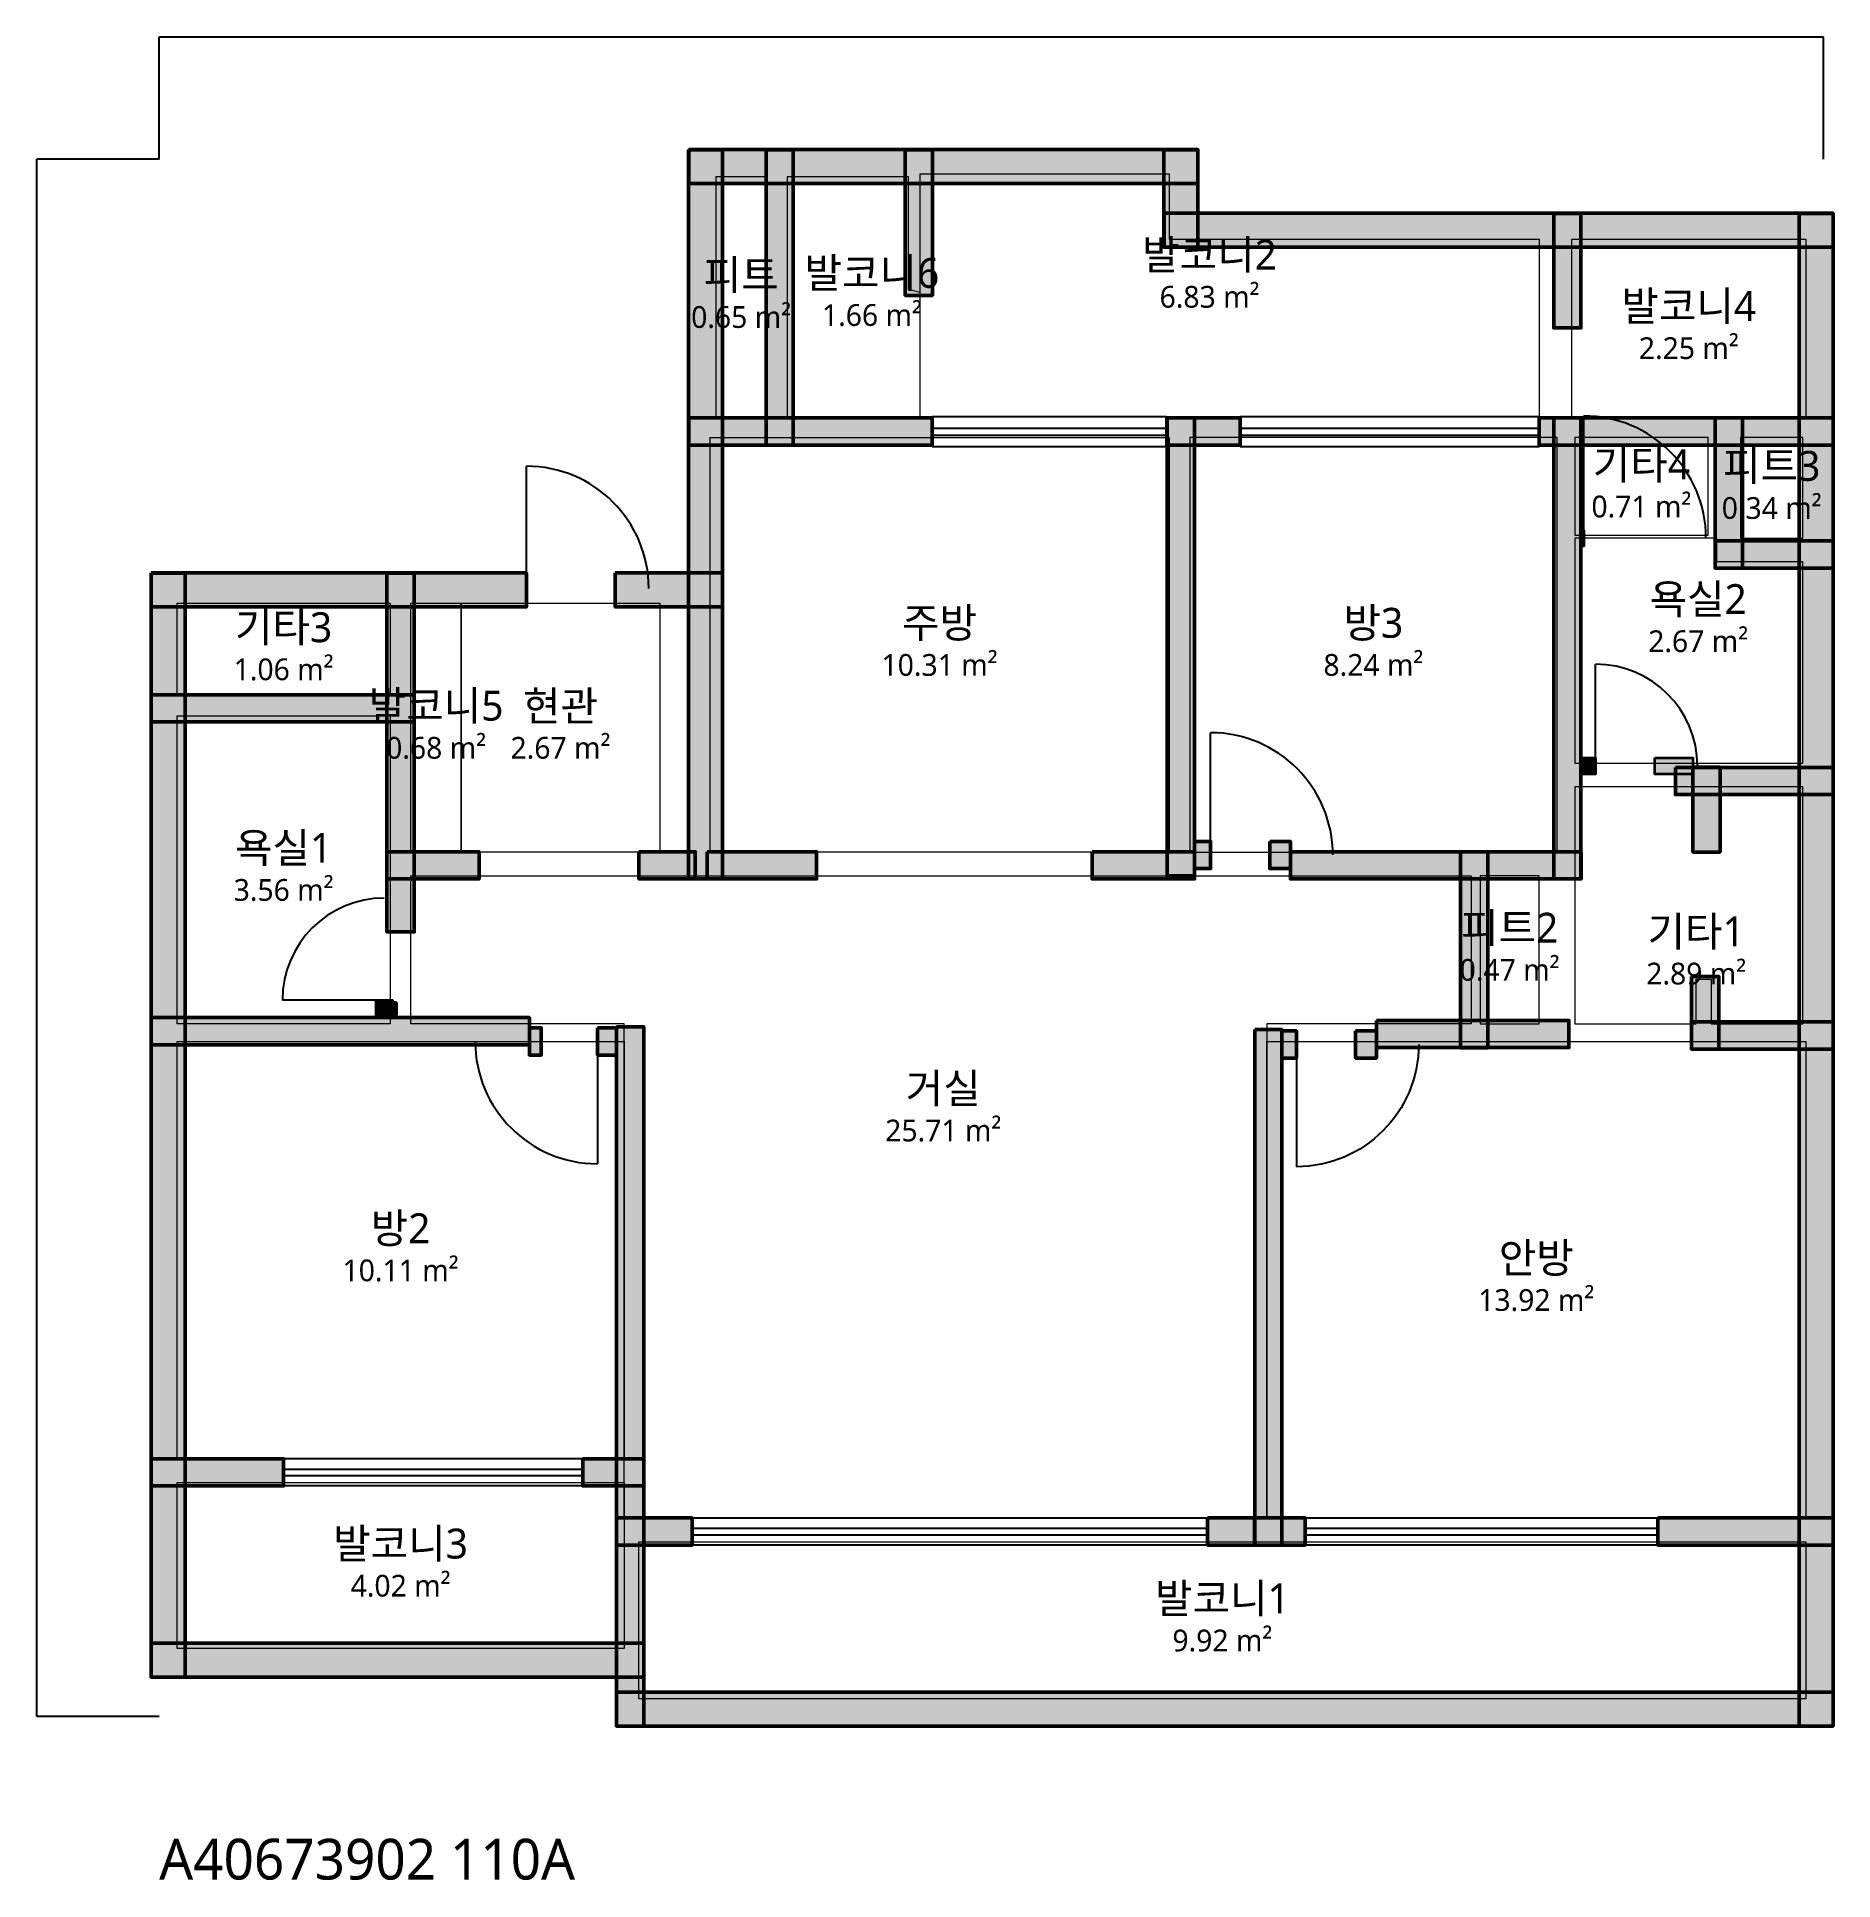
# Model space of a CAD drawing. Header units: millimetres. Extents: x -900 to 12318, y -1204 to 12363.
import ezdxf

# ---------------------------------------------------------------- set-up
doc = ezdxf.new("R2010")
doc.units = ezdxf.units.MM
for name, color, linetype, lineweight in [('A-ANNO-DIMS', 3, 'Continuous', 13), ('A-AREA', 9, 'Continuous', 13), ('A-AREA-IDEN', 7, 'Continuous', 18), ('A-DOOR', 4, 'Continuous', 25), ('A-GLAZ', 5, 'Continuous', 25), ('A-WALL-EXTR', 7, 'Continuous', 50), ('A-WALL-PATT', 8, 'Continuous', 9), ('A-WALL-PRTN', 8, 'Continuous', 35), ('A-WALL-STRC', 7, 'Continuous', 50)]:
    doc.layers.add(name, color=color, linetype=linetype, lineweight=lineweight)
doc.styles.add('OpenSansCondensed-Light', font='OpenSansCondensed-Light.ttf')
doc.styles.get("Standard").update_dxf_attribs({"font": 'malgun.ttf'})
doc.dimstyles.new('EZDXF', dxfattribs={"dimtxt": 0.25, "dimasz": 0.175, "dimexe": 0.375, "dimexo": 0.125, "dimgap": 0.1, "dimtad": 1, "dimlfac": 100, "dimzin": 12, "dimdsep": 46, "dimtxsty": 'OpenSansCondensed-Light', "dimblk": 'ARCHTICK', "dimcen": 2.5, "dimazin": 3, "dimtfac": 0.5, "dimtmove": 2, "dimatfit": 3})

# ---------------------------------------------------------------- blocks, each defined once
blk = doc.blocks.new('JJ-DOOR-SWING')
blk.add_line((0, 0), (0, 1000))
blk.add_arc((0, 0), 1000, 0, 90)
blk = doc.blocks.new('JJ-WIN-DOUBLE')
for p, q in [((0, 120), (1000, 120)), ((0, -120), (1000, -120))]:
    blk.add_line(p, q)
blk.add_lwpolyline([(0, -500), (1000, -500), (1000, 500), (0, 500)], close=True)
blk = doc.blocks.new('_ARCHTICK')
at = {"color": 0, "linetype": 'BYBLOCK', "const_width": 0.15}
blk.add_lwpolyline([(-0.5, -0.5), (0.5, 0.5)], dxfattribs=at)

msp = doc.modelspace()

# ---------------------------------------------------------------- hatches: boundary and pattern name
at = {"layer": 'A-WALL-PATT'}
h = msp.add_hatch(color=8, dxfattribs=at)
h.dxf.hatch_style = 1
h.paths.add_polyline_path([(3895.7, 11532.6), (4145.7, 11532.6), (4145.7, 6165.1), (3895.7, 6165.1)])
h = msp.add_hatch(color=8, dxfattribs=at)
h.dxf.hatch_style = 1
h.paths.add_polyline_path([(3896.5, 11533.3), (7642.6, 11533.3), (7642.6, 11283.3), (3896.5, 11283.3)])
h = msp.add_hatch(color=8, dxfattribs=at)
h.dxf.hatch_style = 1
h.paths.add_polyline_path([(4465.5, 11532.6), (4665.5, 11532.6), (4665.5, 9357.7), (4465.5, 9357.7)])
h = msp.add_hatch(color=8, dxfattribs=at)
h.dxf.hatch_style = 1
h.paths.add_polyline_path([(5489.8, 11532.6), (5689.8, 11532.6), (5689.8, 10460.4), (5489.8, 10460.4)])
h = msp.add_hatch(color=8, dxfattribs=at)
h.dxf.hatch_style = 1
h.paths.add_polyline_path([(7393.4, 11532.6), (7643.4, 11532.6), (7643.4, 10815.6), (7393.4, 10815.6)])
h = msp.add_hatch(color=8, dxfattribs=at)
h.dxf.hatch_style = 1
h.paths.add_polyline_path([(7394.2, 11064.8), (12317.1, 11064.8), (12317.1, 10814.8), (7394.2, 10814.8)])
h = msp.add_hatch(color=8, dxfattribs=at)
h.dxf.hatch_style = 1
h.paths.add_polyline_path([(10262.3, 11064), (10462.3, 11064), (10462.3, 10220.7), (10262.3, 10220.7)])
h = msp.add_hatch(color=8, dxfattribs=at)
h.dxf.hatch_style = 1
h.paths.add_polyline_path([(12067.9, 11064), (12317.9, 11064), (12317.9, -69.7), (12067.9, -69.7)])
h = msp.add_hatch(color=8, dxfattribs=at)
h.dxf.hatch_style = 1
h.paths.add_polyline_path([(3896.5, 9557.9), (5687.8, 9557.9), (5687.8, 9357.9), (3896.5, 9357.9)])
h = msp.add_hatch(color=8, dxfattribs=at)
h.dxf.hatch_style = 1
h.paths.add_polyline_path([(7418.2, 9557.9), (7954.2, 9557.9), (7954.2, 9357.9), (7418.2, 9357.9)])
h = msp.add_hatch(color=8, dxfattribs=at)
h.dxf.hatch_style = 1
h.paths.add_polyline_path([(7418.4, 9558.2), (7618.4, 9558.2), (7618.4, 6189.1), (7418.4, 6189.1)])
h = msp.add_hatch(color=8, dxfattribs=at)
h.dxf.hatch_style = 1
h.paths.add_polyline_path([(7618.6, 9557.9), (7954.2, 9557.9), (7954.2, 9357.9), (7618.6, 9357.9)])
h = msp.add_hatch(color=8, dxfattribs=at)
h.dxf.hatch_style = 1
h.paths.add_polyline_path([(10155.3, 9557.9), (12317.1, 9557.9), (12317.1, 9357.9), (10155.3, 9357.9)])
h = msp.add_hatch(color=8, dxfattribs=at)
h.dxf.hatch_style = 1
h.paths.add_polyline_path([(10155.3, 9557.9), (10262.1, 9557.9), (10262.1, 9357.9), (10155.3, 9357.9)])
h = msp.add_hatch(color=8, dxfattribs=at)
h.dxf.hatch_style = 1
h.paths.add_polyline_path([(10262.3, 9558.2), (10462.3, 9558.2), (10462.3, 6165.1), (10262.3, 6165.1)])
h = msp.add_hatch(color=8, dxfattribs=at)
h.dxf.hatch_style = 1
h.paths.add_polyline_path([(11450, 9558.2), (11650, 9558.2), (11650, 8453.3), (11450, 8453.3)])
h = msp.add_hatch(color=8, dxfattribs=at)
h.dxf.hatch_style = 1
h.paths.add_polyline_path([(10462.6, 8733.4), (10482.2, 8733.4), (10482.2, 8613.4), (10462.6, 8613.4)])
h = msp.add_hatch(color=8, dxfattribs=at)
h.dxf.hatch_style = 1
h.paths.add_polyline_path([(11449.8, 8653.5), (12317.1, 8653.5), (12317.1, 8453.5), (11449.8, 8453.5)])
h = msp.add_hatch(color=8, dxfattribs=at)
h.dxf.hatch_style = 1
h.paths.add_polyline_path([(-59.6, 8416.2), (190.4, 8416.2), (190.4, 289.8), (-59.6, 289.8)])
h = msp.add_hatch(color=8, dxfattribs=at)
h.dxf.hatch_style = 1
h.paths.add_polyline_path([(-58.8, 8417), (2702.3, 8417), (2702.3, 8167), (-58.8, 8167)])
h = msp.add_hatch(color=8, dxfattribs=at)
h.dxf.hatch_style = 1
h.paths.add_polyline_path([(1676.1, 8416.2), (1876.1, 8416.2), (1876.1, 5775), (1676.1, 5775)])
h = msp.add_hatch(color=8, dxfattribs=at)
h.dxf.hatch_style = 1
h.paths.add_polyline_path([(3356, 8417), (4144.9, 8417), (4144.9, 8167), (3356, 8167)])
h = msp.add_hatch(color=8, dxfattribs=at)
h.dxf.hatch_style = 1
h.paths.add_polyline_path([(-58.8, 7520.3), (1876.3, 7520.3), (1876.3, 7320.3), (-58.8, 7320.3)])
h = msp.add_hatch(color=8, dxfattribs=at)
h.dxf.hatch_style = 1
h.paths.add_polyline_path([(10462.6, 7055.4), (10569.3, 7055.4), (10569.3, 6935.4), (10462.6, 6935.4)])
h = msp.add_hatch(color=8, dxfattribs=at)
h.dxf.hatch_style = 1
h.paths.add_polyline_path([(11005.2, 7055.4), (11286.3, 7055.4), (11286.3, 6935.4), (11005.2, 6935.4)])
h = msp.add_hatch(color=8, dxfattribs=at)
h.dxf.hatch_style = 1
h.paths.add_polyline_path([(11157.7, 6986.4), (12317.1, 6986.4), (12317.1, 6786.4), (11157.7, 6786.4)])
h = msp.add_hatch(color=8, dxfattribs=at)
h.dxf.hatch_style = 1
h.paths.add_polyline_path([(11286.6, 6986.7), (11486.6, 6986.7), (11486.6, 6363.4), (11286.6, 6363.4)])
h = msp.add_hatch(color=8, dxfattribs=at)
h.dxf.hatch_style = 1
h.paths.add_polyline_path([(7618.6, 6441.6), (7736.3, 6441.6), (7736.3, 6241.6), (7618.6, 6241.6)])
h = msp.add_hatch(color=8, dxfattribs=at)
h.dxf.hatch_style = 1
h.paths.add_polyline_path([(8172.2, 6441.6), (8324.7, 6441.6), (8324.7, 6241.6), (8172.2, 6241.6)])
h = msp.add_hatch(color=8, dxfattribs=at)
h.dxf.hatch_style = 1
h.paths.add_polyline_path([(1675.8, 6365.3), (2353.6, 6365.3), (2353.6, 6165.3), (1675.8, 6165.3)])
h = msp.add_hatch(color=8, dxfattribs=at)
h.dxf.hatch_style = 1
h.paths.add_polyline_path([(3530.4, 6365.3), (3944.4, 6365.3), (3944.4, 6165.3), (3530.4, 6165.3)])
h = msp.add_hatch(color=8, dxfattribs=at)
h.dxf.hatch_style = 1
h.paths.add_polyline_path([(4031.6, 6365.3), (4837.9, 6365.3), (4837.9, 6165.3), (4031.6, 6165.3)])
h = msp.add_hatch(color=8, dxfattribs=at)
h.dxf.hatch_style = 1
h.paths.add_polyline_path([(6864.6, 6365.3), (7618.6, 6365.3), (7618.6, 6165.3), (6864.6, 6165.3)])
h = msp.add_hatch(color=8, dxfattribs=at)
h.dxf.hatch_style = 1
h.paths.add_polyline_path([(8324.7, 6365.3), (10462.6, 6365.3), (10462.6, 6165.3), (8324.7, 6165.3)])
h = msp.add_hatch(color=8, dxfattribs=at)
h.dxf.hatch_style = 1
h.paths.add_polyline_path([(9575.8, 6365.6), (9775.8, 6365.6), (9775.8, 4922.9), (9575.8, 4922.9)])
h = msp.add_hatch(color=8, dxfattribs=at)
h.dxf.hatch_style = 1
h.paths.add_polyline_path([(11275.7, 5448.1), (11475.7, 5448.1), (11475.7, 4912), (11275.7, 4912)])
h = msp.add_hatch(color=8, dxfattribs=at)
h.dxf.hatch_style = 1
h.paths.add_polyline_path([(1596.2, 5273.8), (1716.2, 5273.8), (1716.2, 5145.2), (1596.2, 5145.2)])
h = msp.add_hatch(color=8, dxfattribs=at)
h.dxf.hatch_style = 1
h.paths.add_polyline_path([(1721.6, 5252), (1743.4, 5252), (1743.4, 5164.8), (1721.6, 5164.8)])
h = msp.add_hatch(color=8, dxfattribs=at)
h.dxf.hatch_style = 1
h.paths.add_polyline_path([(-58.8, 5145), (2724.1, 5145), (2724.1, 4945), (-58.8, 4945)])
h = msp.add_hatch(color=8, dxfattribs=at)
h.dxf.hatch_style = 1
h.paths.add_polyline_path([(2724.1, 5068.7), (2811.2, 5068.7), (2811.2, 4868.7), (2724.1, 4868.7)])
h = msp.add_hatch(color=8, dxfattribs=at)
h.dxf.hatch_style = 1
h.paths.add_polyline_path([(3225.3, 5068.7), (3364.8, 5068.7), (3364.8, 4868.7), (3225.3, 4868.7)])
h = msp.add_hatch(color=8, dxfattribs=at)
h.dxf.hatch_style = 1
h.paths.add_polyline_path([(3365, 5077.6), (3565, 5077.6), (3565, -69.7), (3365, -69.7)])
h = msp.add_hatch(color=8, dxfattribs=at)
h.dxf.hatch_style = 1
h.paths.add_polyline_path([(8061.3, 5055.8), (8261.3, 5055.8), (8261.3, 1261.8), (8061.3, 1261.8)])
h = msp.add_hatch(color=8, dxfattribs=at)
h.dxf.hatch_style = 1
h.paths.add_polyline_path([(8261.5, 5046.9), (8368.3, 5046.9), (8368.3, 4846.9), (8261.5, 4846.9)])
h = msp.add_hatch(color=8, dxfattribs=at)
h.dxf.hatch_style = 1
h.paths.add_polyline_path([(8804.2, 5046.9), (8956.7, 5046.9), (8956.7, 4846.9), (8804.2, 4846.9)])
h = msp.add_hatch(color=8, dxfattribs=at)
h.dxf.hatch_style = 1
h.paths.add_polyline_path([(8956.7, 5123.2), (10373.2, 5123.2), (10373.2, 4923.2), (8956.7, 4923.2)])
h = msp.add_hatch(color=8, dxfattribs=at)
h.dxf.hatch_style = 1
h.paths.add_polyline_path([(11275.4, 5112.3), (12317.1, 5112.3), (12317.1, 4912.3), (11275.4, 4912.3)])
h = msp.add_hatch(color=8, dxfattribs=at)
h.dxf.hatch_style = 1
h.paths.add_polyline_path([(-58.8, 1897.9), (915.3, 1897.9), (915.3, 1697.9), (-58.8, 1697.9)])
h = msp.add_hatch(color=8, dxfattribs=at)
h.dxf.hatch_style = 1
h.paths.add_polyline_path([(3116.3, 1897.9), (3565.2, 1897.9), (3565.2, 1697.9), (3116.3, 1697.9)])
h = msp.add_hatch(color=8, dxfattribs=at)
h.dxf.hatch_style = 1
h.paths.add_polyline_path([(3116.3, 1897.9), (3364.8, 1897.9), (3364.8, 1697.9), (3116.3, 1697.9)])
h = msp.add_hatch(color=8, dxfattribs=at)
h.dxf.hatch_style = 1
h.paths.add_polyline_path([(3364.8, 1462), (3922.6, 1462), (3922.6, 1262), (3364.8, 1262)])
h = msp.add_hatch(color=8, dxfattribs=at)
h.dxf.hatch_style = 1
h.paths.add_polyline_path([(7714.5, 1462), (8433.7, 1462), (8433.7, 1262), (7714.5, 1262)])
h = msp.add_hatch(color=8, dxfattribs=at)
h.dxf.hatch_style = 1
h.paths.add_polyline_path([(7714.5, 1462), (8061, 1462), (8061, 1262), (7714.5, 1262)])
h = msp.add_hatch(color=8, dxfattribs=at)
h.dxf.hatch_style = 1
h.paths.add_polyline_path([(8261.5, 1462), (8433.7, 1462), (8433.7, 1262), (8261.5, 1262)])
h = msp.add_hatch(color=8, dxfattribs=at)
h.dxf.hatch_style = 1
h.paths.add_polyline_path([(11027, 1462), (12317.1, 1462), (12317.1, 1262), (11027, 1262)])
h = msp.add_hatch(color=8, dxfattribs=at)
h.dxf.hatch_style = 1
h.paths.add_polyline_path([(-58.8, 539.1), (3565.2, 539.1), (3565.2, 289.1), (-58.8, 289.1)])
h = msp.add_hatch(color=8, dxfattribs=at)
h.dxf.hatch_style = 1
h.paths.add_polyline_path([(3364.8, 179.5), (12317.1, 179.5), (12317.1, -70.5), (3364.8, -70.5)])

# ---------------------------------------------------------------- linework, layer by layer
at = {"layer": 'A-AREA'}
for points in [[(4097, 11332.1), (4097, 9566.9), (4467.5, 9566.9), (4467.5, 11332.1)], [(4620, 11332.1), (4620, 9566.9), (5600.7, 9566.9), (5600.7, 10482.2), (5513.5, 10504), (5513.5, 11332.1)], [(10155.3, 10874.4), (10155.3, 9566.9), (5600.7, 9566.9), (5600.7, 11353.9), (7431.2, 11353.9), (7431.2, 10874.4)], [(10395, 9566.9), (10395, 10874.4), (12116.6, 10874.4), (12116.6, 9566.9)], [(4053.4, 6363.4), (4053.4, 9414.3), (7431.2, 9414.3), (7431.2, 6363.4)], [(7583.8, 9414.3), (7583.8, 6363.4), (10286, 6363.4), (10286, 9414.3)], [(10416.8, 9414.3), (10416.8, 8695.2), (11397.5, 8695.2), (11397.5, 9414.3)], [(11637.2, 9414.3), (11637.2, 8673.4), (12094.8, 8673.4), (12094.8, 9414.3)], [(10416.8, 7017.2), (12094.8, 7017.2), (12094.8, 8499.1), (11462.8, 8499.1), (11462.8, 8673.4), (10416.8, 8673.4)], [(130.8, 7518.4), (130.8, 8194), (1699.8, 8194), (1699.8, 7518.4)], [(2222.8, 6363.4), (1852.4, 6363.4), (1852.4, 8194), (2222.8, 8194)], [(3682.9, 8194), (3682.9, 6363.4), (2222.8, 6363.4), (2222.8, 8194)], [(1699.8, 5099.4), (130.8, 5099.4), (130.8, 7365.8), (1699.8, 7365.8)], [(10416.8, 6842.8), (10416.8, 5099.4), (11310.3, 5099.4), (11310.3, 5426.3), (11419.2, 5426.3), (11419.2, 5099.4), (12094.8, 5099.4), (12094.8, 6842.8)], [(9654.1, 6189.1), (9654.1, 5099.4), (8150.4, 5099.4), (8150.4, 1460.1), (3421.4, 1460.1), (3421.4, 5099.4), (1852.4, 5099.4), (1852.4, 6189.1)], [(9719.4, 6189.1), (9719.4, 5099.4), (10155.3, 5099.4), (10155.3, 6189.1)], [(130.8, 1895.9), (130.8, 4968.7), (3421.4, 4968.7), (3421.4, 1895.9)], [(12116.6, 4968.7), (12116.6, 1460.1), (8150.4, 1460.1), (8150.4, 4968.7)], [(130.8, 501.2), (130.8, 1721.6), (3421.4, 1721.6), (3421.4, 501.2)], [(3530.4, 130.8), (3530.4, 1285.8), (12116.6, 1285.8), (12116.6, 130.8)]]:
    msp.add_lwpolyline(points, close=True, dxfattribs=at)
at = {"layer": 'A-WALL-EXTR'}
for points in [[(3895.7, 11532.6), (4145.7, 11532.6), (4145.7, 6165.1), (3895.7, 6165.1)], [(3896.5, 11533.3), (7642.6, 11533.3), (7642.6, 11283.3), (3896.5, 11283.3)], [(7393.4, 11532.6), (7643.4, 11532.6), (7643.4, 10815.6), (7393.4, 10815.6)], [(7394.2, 11064.8), (12317.1, 11064.8), (12317.1, 10814.8), (7394.2, 10814.8)], [(12067.9, 11064), (12317.9, 11064), (12317.9, -69.7), (12067.9, -69.7)], [(-59.6, 8416.2), (190.4, 8416.2), (190.4, 289.8), (-59.6, 289.8)], [(-58.8, 8417), (2702.3, 8417), (2702.3, 8167), (-58.8, 8167)], [(3356, 8417), (4144.9, 8417), (4144.9, 8167), (3356, 8167)], [(1721.6, 5252), (1743.4, 5252), (1743.4, 5164.8), (1721.6, 5164.8)], [(-58.8, 539.1), (3565.2, 539.1), (3565.2, 289.1), (-58.8, 289.1)], [(3364.8, 179.5), (12317.1, 179.5), (12317.1, -70.5), (3364.8, -70.5)]]:
    msp.add_lwpolyline(points, close=True, dxfattribs=at)
at = {"layer": 'A-WALL-PRTN'}
for points in [[(10462.6, 8733.4), (10482.2, 8733.4), (10482.2, 8613.4), (10462.6, 8613.4)], [(10462.6, 7055.4), (10569.3, 7055.4), (10569.3, 6935.4), (10462.6, 6935.4)], [(11005.2, 7055.4), (11286.3, 7055.4), (11286.3, 6935.4), (11005.2, 6935.4)], [(1596.2, 5273.8), (1716.2, 5273.8), (1716.2, 5145.2), (1596.2, 5145.2)]]:
    msp.add_lwpolyline(points, close=True, dxfattribs=at)
at = {"layer": 'A-WALL-STRC'}
for points in [[(4465.5, 11532.6), (4665.5, 11532.6), (4665.5, 9357.7), (4465.5, 9357.7)], [(5489.8, 11532.6), (5689.8, 11532.6), (5689.8, 10460.4), (5489.8, 10460.4)], [(10262.3, 11064), (10462.3, 11064), (10462.3, 10220.7), (10262.3, 10220.7)], [(3896.5, 9557.9), (5687.8, 9557.9), (5687.8, 9357.9), (3896.5, 9357.9)], [(7418.2, 9557.9), (7954.2, 9557.9), (7954.2, 9357.9), (7418.2, 9357.9)], [(7418.4, 9558.2), (7618.4, 9558.2), (7618.4, 6189.1), (7418.4, 6189.1)], [(7618.6, 9557.9), (7954.2, 9557.9), (7954.2, 9357.9), (7618.6, 9357.9)], [(10155.3, 9557.9), (12317.1, 9557.9), (12317.1, 9357.9), (10155.3, 9357.9)], [(10155.3, 9557.9), (10262.1, 9557.9), (10262.1, 9357.9), (10155.3, 9357.9)], [(10262.3, 9558.2), (10462.3, 9558.2), (10462.3, 6165.1), (10262.3, 6165.1)], [(11450, 9558.2), (11650, 9558.2), (11650, 8453.3), (11450, 8453.3)], [(11449.8, 8653.5), (12317.1, 8653.5), (12317.1, 8453.5), (11449.8, 8453.5)], [(1676.1, 8416.2), (1876.1, 8416.2), (1876.1, 5775), (1676.1, 5775)], [(-58.8, 7520.3), (1876.3, 7520.3), (1876.3, 7320.3), (-58.8, 7320.3)], [(11157.7, 6986.4), (12317.1, 6986.4), (12317.1, 6786.4), (11157.7, 6786.4)], [(11286.6, 6986.7), (11486.6, 6986.7), (11486.6, 6363.4), (11286.6, 6363.4)], [(7618.6, 6441.6), (7736.3, 6441.6), (7736.3, 6241.6), (7618.6, 6241.6)], [(8172.2, 6441.6), (8324.7, 6441.6), (8324.7, 6241.6), (8172.2, 6241.6)], [(1675.8, 6365.3), (2353.6, 6365.3), (2353.6, 6165.3), (1675.8, 6165.3)], [(3530.4, 6365.3), (3944.4, 6365.3), (3944.4, 6165.3), (3530.4, 6165.3)], [(4031.6, 6365.3), (4837.9, 6365.3), (4837.9, 6165.3), (4031.6, 6165.3)], [(6864.6, 6365.3), (7618.6, 6365.3), (7618.6, 6165.3), (6864.6, 6165.3)], [(8324.7, 6365.3), (10462.6, 6365.3), (10462.6, 6165.3), (8324.7, 6165.3)], [(9575.8, 6365.6), (9775.8, 6365.6), (9775.8, 4922.9), (9575.8, 4922.9)], [(11275.7, 5448.1), (11475.7, 5448.1), (11475.7, 4912), (11275.7, 4912)], [(-58.8, 5145), (2724.1, 5145), (2724.1, 4945), (-58.8, 4945)], [(2724.1, 5068.7), (2811.2, 5068.7), (2811.2, 4868.7), (2724.1, 4868.7)], [(3225.3, 5068.7), (3364.8, 5068.7), (3364.8, 4868.7), (3225.3, 4868.7)], [(3365, 5077.6), (3565, 5077.6), (3565, -69.7), (3365, -69.7)], [(8061.3, 5055.8), (8261.3, 5055.8), (8261.3, 1261.8), (8061.3, 1261.8)], [(8261.5, 5046.9), (8368.3, 5046.9), (8368.3, 4846.9), (8261.5, 4846.9)], [(8804.2, 5046.9), (8956.7, 5046.9), (8956.7, 4846.9), (8804.2, 4846.9)], [(8956.7, 5123.2), (10373.2, 5123.2), (10373.2, 4923.2), (8956.7, 4923.2)], [(11275.4, 5112.3), (12317.1, 5112.3), (12317.1, 4912.3), (11275.4, 4912.3)], [(-58.8, 1897.9), (915.3, 1897.9), (915.3, 1697.9), (-58.8, 1697.9)], [(3116.3, 1897.9), (3565.2, 1897.9), (3565.2, 1697.9), (3116.3, 1697.9)], [(3116.3, 1897.9), (3364.8, 1897.9), (3364.8, 1697.9), (3116.3, 1697.9)], [(3364.8, 1462), (3922.6, 1462), (3922.6, 1262), (3364.8, 1262)], [(7714.5, 1462), (8433.7, 1462), (8433.7, 1262), (7714.5, 1262)], [(7714.5, 1462), (8061, 1462), (8061, 1262), (7714.5, 1262)], [(8261.5, 1462), (8433.7, 1462), (8433.7, 1262), (8261.5, 1262)], [(11027, 1462), (12317.1, 1462), (12317.1, 1262), (11027, 1262)]]:
    msp.add_lwpolyline(points, close=True, dxfattribs=at)

# ---------------------------------------------------------------- block references
at = {"layer": 'A-DOOR'}
for p, xscale, yscale in [((10482.2, 8673.4), 0.9, 0.9), ((2702.3, 8302.9), 0.9, 0.9), ((10569.3, 6995.4), 0.75, 0.75), ((7736.3, 6341.6), 0.9, 0.9), ((8368.3, 4946.9), 0.9, -0.9)]:
    msp.add_blockref('JJ-DOOR-SWING', p, dxfattribs=dict(at, xscale=xscale, yscale=yscale))
for p, xscale, yscale, rotation in [((1656.2, 5273.8), 0.75, 0.75, 90), ((3225.3, 4968.7), 0.9, 0.9, 180)]:
    msp.add_blockref('JJ-DOOR-SWING', p, dxfattribs=dict(at, xscale=xscale, yscale=yscale, rotation=rotation))
at = {"layer": 'A-GLAZ'}
for p, xscale, yscale in [((5687.8, 9457.9), 1.7215999999999994, 0.21792453836746825), ((7954.2, 9457.9), 2.2010999999999994, 0.21792453836746825), ((915.3, 1797.9), 2.201, 0.19613208453072142), ((3922.6, 1362), 3.7919, 0.19613208453072142), ((8433.7, 1362), 2.5932999999999993, 0.19613208453072142)]:
    msp.add_blockref('JJ-WIN-DOUBLE', p, dxfattribs=dict(at, xscale=xscale, yscale=yscale))

# ---------------------------------------------------------------- texts
at = {"layer": 'A-AREA-IDEN'}
for s, insert, char_height, attachment_point in [('발코니2', (7729.06667, 10748.4), 220, 5), ('피트', (4282.25, 10599.5), 220, 5), ('발코니6', (5244.73333, 10614.03333), 220, 5), ('6.83 m²', (7729.06667, 10448.4), 160, 5), ('발코니4', (11255.8, 10370.65), 220, 5), ('0.65 m²', (4282.25, 10299.5), 160, 5), ('1.66 m²', (5244.73333, 10314.03333), 160, 5), ('2.25 m²', (11255.8, 10070.65), 160, 5), ('기타4', (10907.15, 9204.75), 220, 5), ('피트3', (11866, 9193.85), 220, 5), ('0.71 m²', (10907.15, 8904.75), 160, 5), ('0.34 m²', (11866, 8893.85), 160, 5), ('욕실2', (11324.8, 8213.23333), 220, 5), ('기타3', (915.3, 8006.2), 220, 5), ('주방', (5742.3, 8038.85), 220, 5), ('방3', (8934.9, 8038.85), 220, 5), ('2.67 m²', (11324.8, 7913.23333), 160, 5), ('1.06 m²', (915.3, 7706.2), 160, 5), ('10.31 m²', (5742.3, 7738.85), 160, 5), ('8.24 m²', (8934.9, 7738.85), 160, 5), ('발코니5', (2037.6, 7428.7), 220, 5), ('현관', (2952.85, 7428.7), 220, 5), ('0.68 m²', (2037.6, 7128.7), 160, 5), ('2.67 m²', (2952.85, 7128.7), 160, 5), ('욕실1', (915.3, 6382.6), 220, 5), ('3.56 m²', (915.3, 6082.6), 160, 5), ('피트2', (9937.35, 5794.25), 220, 5), ('기타1', (11310.275, 5766.975), 220, 5), ('0.47 m²', (9937.35, 5494.25), 160, 5), ('2.89 m²', (11310.275, 5466.975), 160, 5), ('거실', (5769.575, 4612), 220, 5), ('25.71 m²', (5769.575, 4312), 160, 5), ('방2', (1776.1, 3582.3), 220, 5), ('10.11 m²', (1776.1, 3282.3), 160, 5), ('안방', (10133.5, 3364.4), 220, 5), ('13.92 m²', (10133.5, 3064.4), 160, 5), ('발코니3', (1776.1, 1261.4), 220, 5), ('4.02 m²', (1776.1, 961.4), 160, 5), ('발코니1', (7823.5, 858.3), 220, 5), ('9.92 m²', (7823.5, 558.3), 160, 5), ('A40673902 110A', (0, -900), 300, 1)]:
    msp.add_mtext(s, dxfattribs=dict(at, insert=insert, char_height=char_height, attachment_point=attachment_point))

# ---------------------------------------------------------------- dimensions: what is measured, and where the dimension line sits
at = {"layer": 'A-ANNO-DIMS'}
msp.add_linear_dim(base=(0, 12362.8307181288), p1=(0, 11462.8307181288), p2=(12247.3590562517, 11462.8307181288), dimstyle='EZDXF', dxfattribs=at).render()
msp.add_linear_dim(base=(-900, 0), p1=(0, 0), p2=(0, 11462.83072), angle=90, dimstyle='EZDXF', dxfattribs=at).render()

doc.saveas('drawing.dxf')
